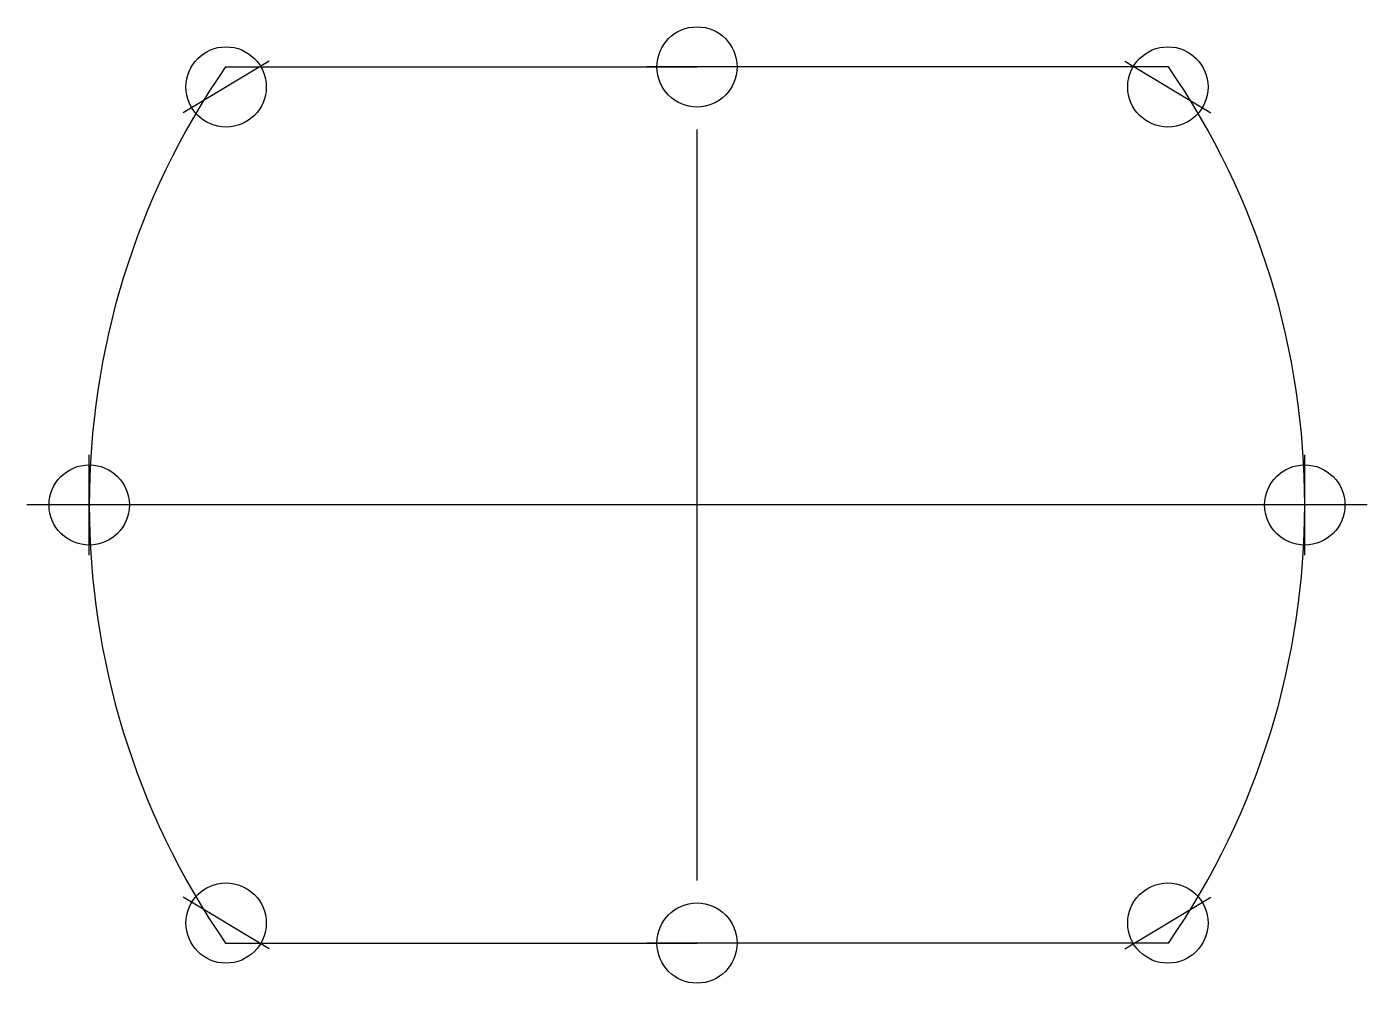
# Model space of a CAD drawing. Header units: millimetres. Extents: x -149.5 to -102.7, y -35 to -1.7.
import ezdxf

# ---------------------------------------------------------------- set-up
doc = ezdxf.new("R2010")
doc.units = ezdxf.units.MM
doc.layers.get('0').update_dxf_attribs({"linetype": 'CONTINUOUS'})

msp = doc.modelspace()

# ---------------------------------------------------------------- linework, layer by layer
for p, q in [((-141.028, -2.85), (-144.027, -4.654)), ((-142.549, -3.053), (-126.1, -3.053)), ((-124.35, -3.053), (-127.85, -3.053)), ((-109.651, -3.053), (-126.1, -3.053)), ((-111.172, -2.85), (-108.173, -4.654)), ((-126.1, -31.437), (-126.1, -5.232)), ((-147.301, -20.084), (-147.301, -16.584)), ((-104.899, -20.084), (-104.899, -16.584)), ((-102.721, -18.334), (-149.479, -18.334)), ((-141.028, -33.819), (-144.027, -32.015)), ((-111.172, -33.819), (-108.173, -32.015)), ((-142.549, -33.615), (-126.1, -33.615)), ((-124.35, -33.615), (-127.85, -33.615)), ((-109.651, -33.615), (-126.1, -33.615))]:
    msp.add_line(p, q)
for centre in [(-126.1, -3.053), (-142.528, -3.752), (-109.672, -3.752), (-147.301, -18.334), (-104.899, -18.334), (-142.528, -32.917), (-109.672, -32.917), (-126.1, -33.615)]:
    msp.add_circle(centre, 1.4)
for centre, start, end in [((-120.354, -18.334), 145.4528, 214.5472), ((-131.846, -18.334), -34.5472, 34.5472)]:
    msp.add_arc(centre, 26.947, start, end)

doc.saveas('drawing.dxf')
